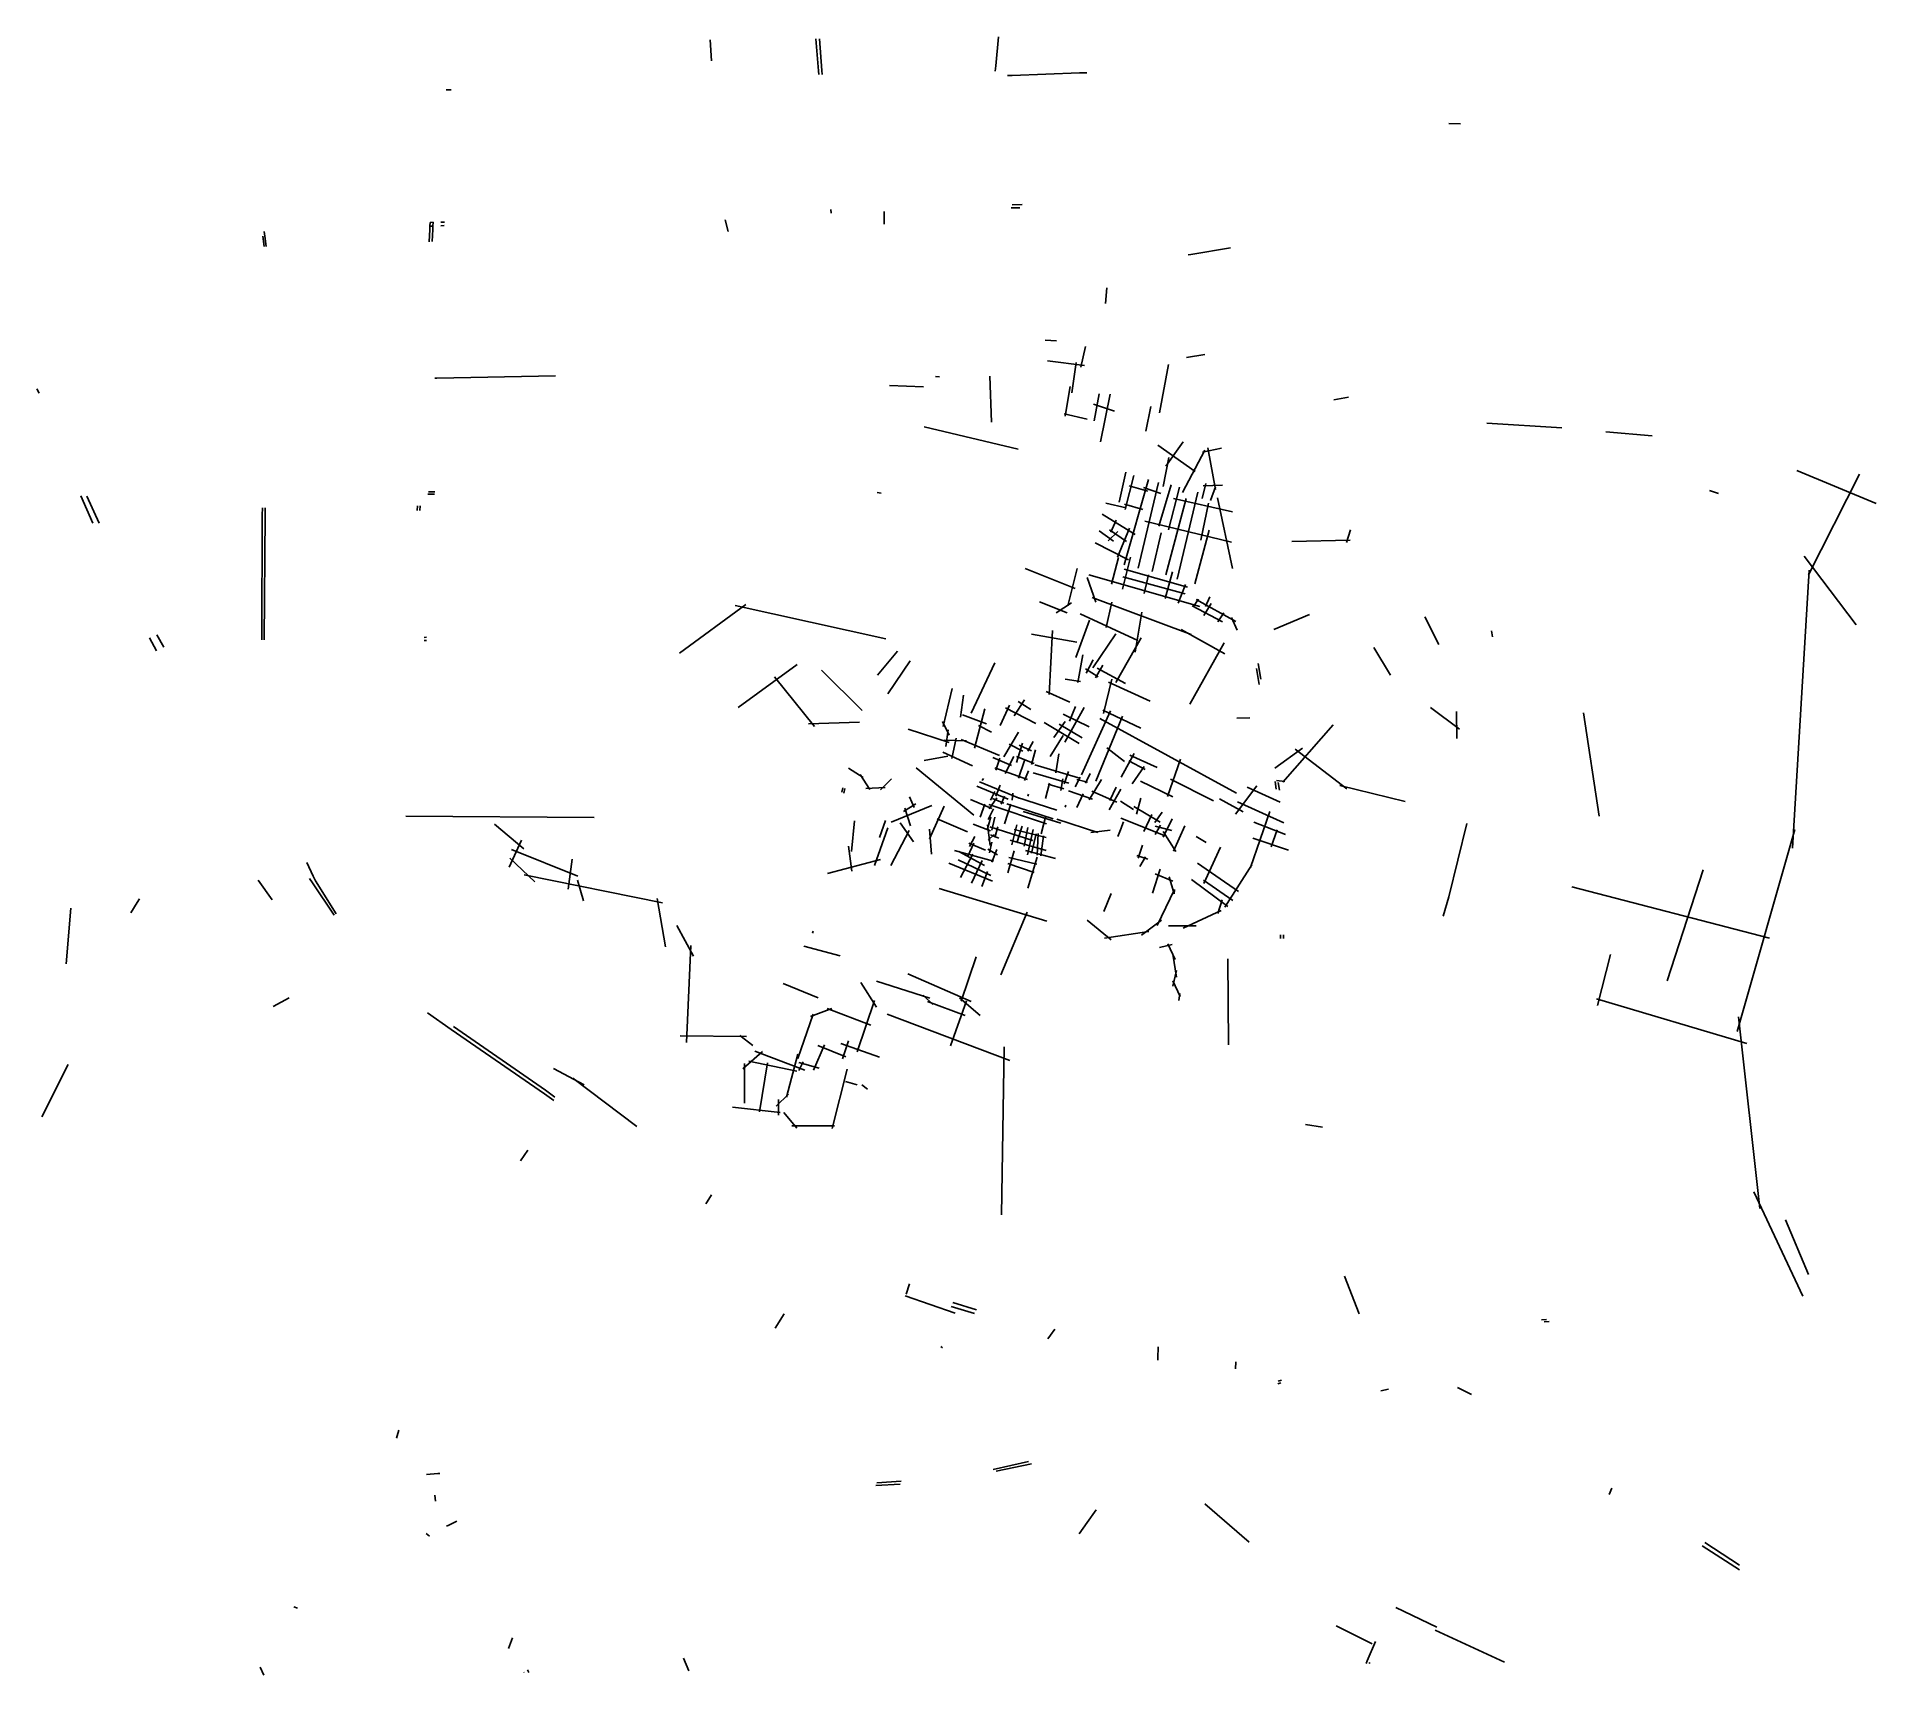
# Model space of a CAD drawing. Header units: inches. Extents: x 5764 to 14719, y -1761 to 6215.
import ezdxf

# ---------------------------------------------------------------- set-up
doc = ezdxf.new("R2010")
doc.units = ezdxf.units.IN
doc.header["$MEASUREMENT"] = 0

msp = doc.modelspace()

# ---------------------------------------------------------------- linework, layer by layer
for points in [[(9041.71290099458, 6199.6476828446), (9048.75754781463, 6096.9343812046)], [(9557.09400177584, 6205.12725366041), (9569.99993149587, 6049.17948403949)], [(9586.46408418589, 6050.13379577961), (9574.26911200606, 6205.30986077473)], [(10432.7259851454, 6072.48824289156), (10446.5723623952, 6214.58426062524)], [(9569.99993149587, 6049.17948403949), (9570.93501522602, 6030.51159272151)], [(9587.96689731465, 6030.8907022755), (9586.46408418589, 6050.13379577961)], [(10429.9652617762, 6047.84606227971), (10432.7259851454, 6072.48824289156)], [(10511.8518792058, 6026.49826128682), (10489.2985503657, 6026.13222460722)], [(10840.9568217846, 6038.73435084236), (10511.8518792058, 6026.49826128682)], [(10875.8888779955, 6039.32262469031), (10840.9568217846, 6038.73435084236)], [(7781.9862703851, 5956.62467370968), (7756.76127376617, 5955.87953190733)], [(12638.2767923346, 5792.26318463165), (12695.0497326462, 5790.82521114865)], [(9629.77849805565, 5374.09458517743), (9631.4928182161, 5356.82643566181)], [(10507.2432522851, 5382.1992512396), (10549.2663600559, 5381.58486507455)], [(10560.854719056, 5397.62427575229), (10513.120921396, 5396.00334005238)], [(7677.98047012486, 5292.98286175489), (7677.42387267598, 5275.93705020047)], [(7678.55933148623, 5310.60386383667), (7677.98047012486, 5292.98286175489)], [(7677.98047012486, 5292.98286175489), (7692.66351096542, 5293.50573978847)], [(7693.58746274584, 5311.57118961349), (7678.55933148623, 5310.60386383667)], [(7691.75069114589, 5275.85861860676), (7692.66351096542, 5293.50573978847)], [(7692.66351096542, 5293.50573978847), (7693.58746274584, 5311.57118961349)], [(7730.7013809646, 5294.68221544329), (7747.88911035494, 5295.28352526663)], [(7749.33626373508, 5312.86531476205), (7731.42495766492, 5312.56465941336)], [(9115.58263813541, 5323.42747263744), (9129.80926905596, 5266.45990303153)], [(9889.97667583474, 5363.41473508341), (9889.97667583474, 5348.26426614722)], [(9889.97667583474, 5348.26426614722), (9889.97667583474, 5302.01558292744)], [(6865.22573590488, 5243.38798251044), (6870.8028423863, 5193.16585691733)], [(6874.77694820636, 5244.3683748417), (6871.82698170491, 5266.59062225226)], [(6880.77706876607, 5194.18546073831), (6874.77694820636, 5244.3683748417)], [(7677.42387267598, 5275.93705020047), (7675.15295506478, 5217.29650356987)], [(7689.37958598533, 5217.71480339341), (7691.75069114589, 5275.85861860676)], [(11370.0360976255, 5153.28372838529), (11382.2144499256, 5154.72162652056)], [(11576.1107389855, 5186.93058926327), (11382.2144499256, 5154.72162652056)], [(10967.5604786652, 4915.82371850865), (10973.5605992249, 4992.33171397675)], [(10728.7579070164, 4733.86916761467), (10673.5768354258, 4738.10428571649)], [(10846.7939087588, 4606.84976631979), (10869.5536342361, 4707.41128188901)], [(11361.3420453949, 4654.08190943202), (11450.787256256, 4667.33617853973)], [(10685.339604186, 4637.05363827531), (10864.5751717396, 4614.66715450887)], [(10802.92812254, 4481.55307204398), (10824.3893718339, 4629.59157284582)], [(11228.9957150992, 4383.46012972447), (11274.0864651165, 4619.5465179382)], [(5764.39683614508, 4501.29677534051), (5776.09810187505, 4479.90856057167)], [(7711.98857456469, 4552.4532547355), (7701.40209099487, 4552.21797394653)], [(8288.76825221465, 4564.94928535534), (7711.98857456469, 4552.4532547355)], [(10081.1790332256, 4509.93286172015), (9915.24620024511, 4517.33111186366)], [(10139.3991269062, 4560.54430238664), (10159.0692809357, 4559.01497632725)], [(10404.1452702739, 4563.31496636418), (10412.2491008932, 4338.22173537291)], [(10794.4276161809, 4512.19333554409), (10770.1095737145, 4367.41339742835)], [(10908.419850442, 4426.64161926613), (11010.251971702, 4392.21843327937)], [(10936.7905360633, 4476.2514034902), (10912.4724935971, 4344.63335633353)], [(10989.9865723906, 4475.74515480117), (10943.0194369471, 4242.67843508808)], [(11163.6386297459, 4295.3724931422), (11186.9934589176, 4415.16768788028)], [(12078.4288092351, 4446.99563292734), (12150.2744085959, 4459.72683425661)], [(10542.453607226, 4206.56926588988), (10083.6391939653, 4315.63237230334)], [(10765.0437697709, 4378.55029363127), (10878.0213875524, 4353.74525778025)], [(12823.1673345959, 4334.10156895214), (13187.9501739761, 4311.50196839491)], [(11221.5724199235, 4226.92406787816), (11403.8700330507, 4098.69251110015)], [(11260.1125613928, 4125.23908843793), (11344.8774360038, 4242.20150915102)], [(11438.291297434, 4193.08158737229), (11531.9300630912, 4212.90721746359)], [(11464.7368319876, 4213.30479948339), (11502.1393511058, 4011.314447337)], [(13401.8617074846, 4291.41201748041), (13627.8291418462, 4272.32855545956)], [(11248.0033975692, 4026.02268224745), (11275.4511752307, 4167.18413527007)], [(11342.2964962358, 3995.59285261465), (11449.8764125739, 4202.72934773803)], [(11066.645432846, 4095.05936463107), (11033.8538143003, 3949.62713902223)], [(11057.9476803852, 3644.04812837893), (11176.4416384095, 4059.73234793544)], [(11105.1899413877, 4079.53900448128), (11061.8372861719, 3913.99913290155)], [(11126.5412860272, 3627.55982993502), (11225.0828182598, 4044.8685874482)], [(11286.0442370981, 4032.9034672401), (11226.1709471243, 3832.76044847007)], [(11436.7555436522, 3967.33089428459), (11455.7566755138, 4040.85913232836)], [(11442.9742547005, 4028.77700859023), (11535.9077381707, 4032.22904394398)], [(14331.8151875663, 4103.87803855777), (14718.7086853178, 3943.00163445878)], [(14636.5946236327, 4086.39966601675), (14389.1301009795, 3595.05843411642)], [(5979.07806138531, 3979.66257919552), (6037.76569693559, 3846.94504136353)], [(6067.44347318471, 3847.54627965338), (6007.56471908488, 3978.21174936177)], [(7668.64076485508, 3987.53104671737), (7700.81209769496, 3988.13229195349)], [(7701.46888268576, 3999.54288651649), (7670.48866839544, 3998.83707623364)], [(9874.43647492514, 3992.8899726923), (9854.71066115634, 3995.85698882019)], [(11066.8790712176, 3921.55577858014), (10967.8433319624, 3944.58563802298)], [(11082.0044263549, 4028.42858530168), (11172.3970015539, 4003.59968877997)], [(11152.1461591505, 4020.39472620806), (11237.0573306855, 3991.56959855271)], [(11359.7145643649, 3967.68132991885), (11260.6984769351, 3595.25851877715)], [(11327.4717412463, 4021.57453575934), (11274.1301358402, 3815.44881314633)], [(11297.5354601821, 3966.64382195816), (11584.927397626, 3902.4675294584)], [(11416.4406508541, 3997.34158105042), (11316.1886819451, 3573.80921316304)], [(11468.3251097811, 3943.74102777406), (11430.5113580152, 3764.4867325945)], [(11478.0243775045, 3957.90707925032), (11503.1466891314, 4024.70143353939)], [(11512.4747557037, 3970.35889964609), (11584.8859104385, 3626.47632550058)], [(13907.5638902562, 4006.60099160153), (13950.611137355, 3991.64827012358)], [(6862.27576939599, 3885.35899965972), (6859.20335144573, 3280.01669138152)], [(6862.49840837554, 3921.211265427), (6862.27576939599, 3885.35899965972)], [(6871.78245390603, 3279.99055180553), (6875.61184439459, 3885.8426058967)], [(6875.61184439459, 3885.8426058967), (6875.92353896634, 3921.85171881964)], [(7617.33361154632, 3931.36703034019), (7616.13136104518, 3909.36941897491)], [(7628.9219705353, 3909.36941897491), (7630.04629739583, 3931.36703034019)], [(10950.9631415795, 3890.60906357382), (11111.8737456429, 3791.48896250018)], [(10993.6418119604, 3803.01452890615), (11019.5953230276, 3862.37125339243)], [(11059.6763131964, 3939.54787423724), (11148.6284823602, 3913.63921049458)], [(11158.6778437182, 3856.14678058436), (11581.0567158195, 3754.44369003258)], [(10935.9673429225, 3810.50620456558), (11005.7531593202, 3759.7936548838)], [(10979.7996482531, 3760.94615402882), (11027.0928584334, 3807.04841965262)], [(10986.7207301068, 3815.11648862361), (11069.195075262, 3758.64086826082)], [(11084.1901460737, 3822.03177097155), (11025.3627699313, 3681.99579416559)], [(11194.0110983805, 3611.11264083948), (11238.1236241881, 3800.5094459554)], [(11470.865290207, 3813.21683425835), (11401.0045057336, 3551.70417032024)], [(11874.3951501341, 3757.75141144998), (12157.1732756241, 3764.3222952009)], [(12140.3673254716, 3752.64062826219), (12160.0963027272, 3814.69993305835)], [(10915.7812787591, 3751.72558591282), (11079.5763341198, 3669.31772861461)], [(11030.5814214079, 3680.00098459533), (10996.4199978302, 3550.50682461332)], [(11050.307487282, 3525.96540605242), (11088.1547199361, 3681.2549634605)], [(14367.693598429, 3686.33096181508), (14620.9634159465, 3352.40231206361)], [(10575.1401722741, 3626.05373289814), (10819.13869516, 3528.41701810248)], [(10783.2901259585, 3444.64594031399), (10828.9675193636, 3626.63156359946)], [(10878.3103421739, 3582.07506697107), (10920.0260730983, 3461.83827228396)], [(10885.5305684846, 3595.70209727075), (11425.4251744004, 3440.99727003498)], [(11050.9232444855, 3586.57553444797), (11354.5206596317, 3502.91024854907)], [(11057.9425854674, 3622.48354410252), (11366.7899494421, 3534.92983130529)], [(11155.7235192631, 3504.52961190249), (11176.2516707616, 3596.29142709047)], [(11257.8227597827, 3480.2397365573), (11292.9369329814, 3610.32581366063)], [(14392.9148970294, 3617.74734469765), (14311.5439654918, 2265.93168006127)], [(11321.3549285533, 3457.64483126922), (11356.5127724757, 3548.98175403109)], [(8893.52180639619, 3214.68312014407), (9216.58544661081, 3451.48504100234)], [(9164.70681044704, 3445.5943301068), (9898.08455750835, 3284.19212881738)], [(10645.6800365003, 3463.71119119885), (10780.3991240527, 3411.13750919857)], [(10726.6273620186, 3411.13750919857), (10800.6361373935, 3459.08912054449)], [(10843.6670849452, 3406.49387769715), (11124.4188888577, 3275.38322914136)], [(10902.3772779792, 3485.88580370817), (11384.512256946, 3304.72897938377)], [(10998.1544534046, 3462.89619117987), (10969.9307925529, 3339.20707366109)], [(11143.3712550778, 3413.32952864998), (11110.8758696074, 3219.32675164548)], [(11389.0729361861, 3444.40819604037), (11535.6719162629, 3366.32918187644)], [(11393.0804529267, 3439.73667917674), (11419.4612092402, 3477.77518799901)], [(11408.1075489358, 3475.4394295672), (11602.125656446, 3367.6636545707)], [(11445.5086123631, 3398.36141366296), (11481.908160528, 3456.08641324349)], [(11453.1895648084, 3441.73867569602), (11475.2294511907, 3489.11993076763)], [(11514.3001919525, 3367.33018013608), (11543.6869497441, 3411.0409166037)], [(11785.7013660853, 3329.69816515042), (11960.1295148102, 3402.89925327478)], [(10708.7165425576, 3323.97246660438), (10692.3749577665, 3012.58985088771)], [(10822.0289692205, 3193.22202793352), (10889.7098567382, 3375.72137433506)], [(11335.7058561911, 3329.45869600907), (11547.7235803005, 3211.31301600917)], [(11579.7495054915, 3388.1930307101), (11607.5430097151, 3325.62460244534)], [(12520.7662587705, 3391.13076799194), (12588.8947712056, 3256.82250207773)], [(12846.1993372461, 3323.19934929203), (12849.9953318762, 3294.22355980839)], [(6313.87142994464, 3288.70810385834), (6347.77934684628, 3225.59421358345)], [(6382.52215992496, 3243.85264022969), (6348.64763887622, 3303.77759012667)], [(7650.45116005489, 3275.19394036703), (7661.01537973457, 3275.97812739475)], [(7661.50518549629, 3291.91020475835), (7650.94096581475, 3291.13908650488)], [(9955.05883927713, 3223.98504452291), (9857.14179839263, 3106.9714527328)], [(10606.0066397522, 3307.1682298815), (10826.6646165362, 3267.33327128191)], [(10904.531700346, 3142.21251351817), (11016.640270727, 3307.80499356479)], [(11017.9482089004, 3071.80743604095), (11139.935824817, 3288.35653455812)], [(11376.7679819515, 2965.60215314449), (11544.4613772435, 3264.27479325654)], [(12273.4749633211, 3241.98116487142), (12354.4011813229, 3106.8314509659)], [(9178.79716943379, 2950.28877712646), (9466.28954954201, 3159.47441515472)], [(9906.61781691015, 3016.79191624129), (10016.0733908291, 3177.76951258251)], [(10313.0488685787, 2923.02925444586), (10427.9501817372, 3167.95616491133)], [(10857.048522518, 3205.47951322782), (10832.94883367, 3071.94168824865)], [(10869.1576863417, 3138.17459808022), (10931.6504918893, 3098.49114036601)], [(10907.1206464133, 3182.52641040052), (10872.6615340693, 3116.5821284416)], [(10918.2173772936, 3094.40607854247), (10954.4284135015, 3155.68171841739)], [(10926.9784523038, 3140.50891912222), (11064.8134459888, 3066.97780629882)], [(11702.157798406, 3138.99448998546), (11715.0151995963, 3061.45257992664)], [(11723.4532169963, 3088.36282108206), (11710.7627950462, 3164.14049777709)], [(9354.84259062447, 3099.84113687009), (9550.43429987703, 2857.3842370442)], [(9584.25800319179, 3131.43381485448), (9782.79093568236, 2935.26431645919)], [(10770.5077051453, 3088.36012954806), (10845.3636925592, 3075.95488058194)], [(10956.646886263, 2921.30093694531), (10998.0008780264, 3087.10270094738)], [(10981.9759059818, 3072.64025969349), (11184.0963884206, 2980.70020816976)], [(10176.491971406, 2856.92513474071), (10219.8118735792, 3042.38205440331)], [(10275.0749908261, 3009.49831289682), (10260.725518879, 2903.55722224637)], [(10453.5572383967, 2862.02441881009), (10499.7106426896, 2961.20632764528)], [(10521.8385983646, 2909.40423649189), (10573.0498003019, 2987.10722948297)], [(10541.4380191402, 2979.52643565566), (10604.0298116615, 2940.35900088115)], [(10677.247419093, 3028.28700998338), (10792.4529716263, 2975.9628588531)], [(9520.286215803, 2870.60908567667), (9769.55506718846, 2877.9564473998)], [(10173.5245457337, 2881.14400302956), (10205.6771160234, 2815.40699268039)], [(10271.0980435921, 2914.62713608443), (10387.7258060257, 2869.80615973205)], [(10329.4122887315, 2751.77805821807), (10380.2493781362, 2943.51148419973)], [(10479.4787242664, 2947.93979470845), (10628.054532434, 2872.13214391319)], [(10667.5648918138, 2876.88386712788), (10839.1216904584, 2773.91501111456)], [(10715.5772132435, 2803.75263614801), (10770.616154109, 2882.14931345859)], [(10741.9252165143, 2869.27835019591), (10853.7593891815, 2802.58260084741)], [(10761.2473281945, 2916.66736717249), (10887.7199274304, 2856.4070994553)], [(10863.0728988459, 2949.69657252717), (10768.8591353273, 2780.93579787418)], [(10791.6945567256, 2883.9046538875), (10821.5558697142, 2954.11050913791)], [(10850.0983268486, 2621.917651314), (10991.1285618142, 2933.41870795057)], [(11048.9311316415, 2907.06014119921), (10919.6293973584, 2591.69969293836)], [(10939.9566635281, 2895.52652541036), (11603.9168839612, 2532.6752929748)], [(10954.0149973176, 2936.71493024955), (11138.7567152784, 2848.53882766713)], [(11670.2536323464, 2900.21456170216), (11605.9220986257, 2897.45692267449)], [(12690.9241385673, 2843.63847834664), (12549.7687141939, 2949.99842438602)], [(12677.0397598272, 2799.70724628307), (12675.8832134958, 2930.34499359329)], [(13293.7999342905, 2923.41188761173), (13370.5788892359, 2421.03293940501)], [(10005.9192197344, 2843.98546424537), (10206.0272096581, 2779.32563381549)], [(10182.1335010566, 2790.7655317891), (10290.650154417, 2788.27855994989)], [(10190.4083753434, 2760.66601433337), (10201.719820615, 2840.61449767661)], [(10239.1347131049, 2800.77206465002), (10218.8525733496, 2701.34033746686)], [(10264.2672145673, 2794.24717737286), (10450.4376930371, 2716.65543835261)], [(10349.3487019247, 2861.83813309146), (10412.6465044784, 2829.9654515732)], [(10471.5190070353, 2709.81863748789), (10542.9162731358, 2829.48421346676)], [(10533.0568794258, 2681.95656100137), (10562.8643318552, 2776.11163021333)], [(10588.108193663, 2737.25064694503), (10615.5123006008, 2784.5683693873)], [(10698.0113924993, 2711.89969044644), (10760.6621404976, 2813.11349350883)], [(11830.7491732243, 2586.3939996931), (12075.3736431493, 2865.37037479627)], [(10084.3416495801, 2691.38986280834), (10199.6534675409, 2712.40938887099)], [(10175.1177993017, 2733.0063223312), (10319.631502324, 2665.87418143812)], [(10418.7443931912, 2706.32233052817), (10509.801491235, 2667.24200157583)], [(10432.8005434443, 2644.03821796668), (10451.744903365, 2703.26931458409)], [(10478.6344236091, 2629.38287900109), (10521.412808809, 2711.2074435167)], [(10498.4420081674, 2770.58716623986), (10563.8265434664, 2737.44066987716)], [(10533.5714661195, 2710.66037295724), (10620.0809861403, 2676.46860672894)], [(10573.3576789037, 2691.66727904056), (10544.0240538259, 2606.17909539194)], [(10546.5220192188, 2767.03422612185), (10606.8582188635, 2738.45144238748)], [(10607.3931852282, 2673.01082181599), (10626.6170377804, 2744.46806862991)], [(10739.5822821902, 2724.0306854379), (10724.3048073655, 2631.82557923434)], [(10973.1129326165, 2753.7843669068), (11059.5103644466, 2687.42352938262)], [(11043.1600455107, 2610.35988737643), (11106.0473432621, 2726.63811054273)], [(11080.1869964055, 2690.81490688666), (11159.5316063656, 2647.35743850254)], [(11085.4769767307, 2717.2418933927), (11218.3051219488, 2657.92829060054)], [(11332.325014335, 2697.86214161868), (11268.8496175051, 2515.81039840216)], [(11791.2184341735, 2654.20660091954), (11925.6456557227, 2751.48799295561)], [(11890.3640780833, 2747.47163836472), (12141.3906760959, 2554.6518331691)], [(9715.61735640443, 2655.3205780178), (9787.67623396835, 2609.76912016689)], [(9772.48027782782, 2623.48354376666), (9819.04855399544, 2550.01337627095)], [(9871.98984443478, 2548.54378893517), (9925.9108147748, 2602.42204592173)], [(10044.6318605621, 2656.04157274356), (10326.4077429442, 2425.85538219806)], [(10367.2255967653, 2595.07448400458), (10372.8917588464, 2604.0790649745)], [(10428.4834274331, 2656.89769552138), (10586.8024390257, 2598.85156964813)], [(10572.1356264869, 2593.9664566596), (10592.3027666699, 2642.20612092223)], [(10614.9140116867, 2631.21497604548), (10788.4723851654, 2581.75381792721)], [(10623.4698342957, 2670.29530499788), (10834.9169276159, 2606.78969858075)], [(10759.1380322421, 2601.90458559222), (10749.9715473474, 2545.11618920806)], [(10787.249604903, 2637.93189860048), (10765.2497500174, 2578.70080198313)], [(10843.1968968206, 2610.2184482197), (10819.7158765576, 2564.42953357316)], [(10827.2905635753, 2599.62258553907), (10878.7972707427, 2586.37790092733)], [(10869.7079374597, 2582.21522005438), (10891.6735836118, 2629.13967264618)], [(10888.0161605058, 2500.97366084327), (10946.9490742304, 2599.49350793468)], [(11097.2316798473, 2577.4732710903), (11154.8297251189, 2662.03893796256)], [(11283.5433603236, 2601.55098770041), (11493.3644470331, 2495.8436166321)], [(9688.88914766558, 2558.72950136702), (9683.77958304458, 2537.32247499231)], [(9692.36231578537, 2533.15346751962), (9697.77244303585, 2555.7497665048)], [(9800.42153466656, 2554.91142576776), (9893.55808700167, 2560.29905023181)], [(10012.8140991538, 2515.55770527461), (10035.1101871149, 2462.72673049936)], [(10340.0351922602, 2566.61264120776), (10493.3812991414, 2503.67480376334)], [(10354.2820380067, 2588.71567170485), (10546.2468936598, 2508.54496789788)], [(10400.0242096519, 2456.47149754944), (10437.8918219769, 2510.79275807372)], [(10407.1476325251, 2498.05518458487), (10428.5186289902, 2540.76319792506)], [(10433.7678499733, 2518.65987994999), (10454.0135974588, 2571.10822155938)], [(10458.5131376859, 2480.07315065642), (10475.3845939239, 2518.28529616707)], [(10511.7528447369, 2499.55380719469), (10515.5027042079, 2533.27037235373)], [(10533.162417008, 2513.45422903512), (10730.0526024437, 2450.08718699514)], [(10589.319112845, 2517.91503855487), (10592.4694544359, 2528.00428784493)], [(10694.9704544423, 2581.75381792721), (10675.4147043905, 2507.25706663332)], [(10688.2488022267, 2576.25810174987), (10763.4163074694, 2554.27552451839)], [(10787.5290975345, 2543.6279158048), (10904.2609418594, 2503.23841221875)], [(10827.9507193478, 2462.84919611068), (10857.794564047, 2528.90645690821)], [(10900.8604481777, 2542.87299867964), (11021.7482897036, 2488.89469936269)], [(10984.7264337266, 2452.2797814025), (11041.0150851341, 2552.30975022214)], [(11019.481779146, 2561.74650176463), (10987.7484478034, 2497.57653378003)], [(11139.0798786335, 2508.08471568261), (11117.2175865272, 2431.02136115433)], [(11137.7850416771, 2591.56745307636), (11295.2980634403, 2514.63605093217)], [(11598.9748137344, 2430.87388496043), (11703.2408499926, 2569.22869065142)], [(11656.5299161277, 2562.56121430569), (11816.6828331357, 2489.21638720087)], [(11792.6494124758, 2589.72924242861), (11798.2821787151, 2552.95299847977)], [(11798.5529322111, 2594.80502987135), (11839.8472406521, 2589.87162058538)], [(11813.566344796, 2547.98677646642), (11807.5216964448, 2584.9982481738)], [(12107.8959588992, 2570.2705107815), (12425.2059812725, 2493.07175413368)], [(7561.59020956268, 2421.18961489364), (8478.04800354992, 2413.84167821461)], [(9922.99288258934, 2391.43622090272), (10121.7463522344, 2473.54740094533)], [(9983.51104358258, 2444.26748315594), (10043.3916120104, 2480.54921415955)], [(9990.51801119268, 2459.54406199494), (10017.9104726041, 2373.61373724253)], [(10181.1414477843, 2469.77971479058), (10109.6138973581, 2310.88662114338)], [(10309.6658431864, 2502.17618115345), (10413.5213746423, 2457.59524889837)], [(10380.1525746988, 2479.69856687344), (10357.2814888762, 2416.38585816801)], [(10395.8995098028, 2404.77261098405), (10421.3952061169, 2457.2206651154)], [(10398.1900392583, 2477.47061267693), (10679.429499585, 2383.67489091598)], [(10416.5208255118, 2506.67176150507), (10471.6354622983, 2483.44469218113)], [(10505.5246716986, 2478.59177672421), (10474.8576338586, 2382.92744821781)], [(10486.4543945247, 2480.89849988197), (10711.5958989371, 2407.6557274533)], [(10566.0978670663, 2443.59203104669), (10748.8176792546, 2387.47434428701)], [(10676.091600607, 2422.11816870718), (10654.0262396359, 2334.67513492488)], [(10770.0240422564, 2464.99889261223), (10773.2745713855, 2475.06196020165)], [(11040.4073342298, 2494.63017215941), (11103.7240607638, 2453.87212182756)], [(11105.0720304339, 2467.42929498275), (11233.2092120863, 2390.97251895192)], [(11193.1282219174, 2428.59418473096), (11154.2620057114, 2346.67618987802)], [(11207.0955750325, 2389.75907447923), (11242.9252202538, 2440.12320087245)], [(11521.400323773, 2505.88550928218), (11637.3446393815, 2442.54232791293)], [(11609.8182544175, 2490.88318441785), (11835.1686504581, 2388.12389983796)], [(11672.8969755076, 2171.10506233276), (11766.554665145, 2444.33417804283)], [(7992.47759432241, 2382.38756460737), (8135.80782073375, 2261.54994098214)], [(9744.7624695251, 2398.56739919929), (9730.67647761083, 2248.22993714461)], [(9907.1374985216, 2363.74461884698), (9841.99679142982, 2180.602759203)], [(9866.89128744823, 2316.48726677644), (9895.41918767476, 2399.59369551949)], [(10011.2354024937, 2350.34383370244), (9922.46519467851, 2181.24096027605)], [(9967.80850704759, 2387.99309736578), (10032.9492141395, 2296.74126808031)], [(10109.6138973581, 2358.10775099084), (10120.4704392583, 2235.58809381671)], [(10147.9320459822, 2407.88168513047), (10294.8185249897, 2344.70725332427)], [(10322.9482937856, 2381.7691995136), (10406.521685486, 2348.90788128803)], [(10408.4562985438, 2416.94988992717), (10391.8192085228, 2359.73257642548)], [(10392.9793940812, 2378.67622413294), (10404.9742861779, 2278.15955512557)], [(10394.914007139, 2304.06189435307), (10425.0933885649, 2332.28389324661)], [(10404.1998586785, 2368.62455723219), (10613.5201877567, 2302.5155504017)], [(10407.6825988898, 2330.73754929524), (10448.3080174136, 2314.50021911116)], [(10428.1889150265, 2415.7902038332), (10414.2601377174, 2353.16054276272)], [(10442.1176923357, 2369.01121508953), (10428.1889150265, 2317.2062491565)], [(10534.9769355757, 2379.44953984761), (10510.9878792276, 2280.86558517092)], [(10522.3022358808, 2355.2022112406), (10678.1907067239, 2317.35315039451)], [(10560.4245940938, 2372.42846561002), (10534.685797418, 2290.90747782099)], [(10588.5914830047, 2365.14981111954), (10571.3510091518, 2275.37964324426)], [(10615.5348529259, 2355.97850393638), (10587.4600773549, 2233.17164241144)], [(10629.6274063308, 2335.06466756179), (10607.2883754914, 2240.68479058443)], [(10639.5828756329, 2335.79256175866), (10634.969063679, 2230.25221538561)], [(10730.6210496966, 2407.07070980297), (10929.661290427, 2340.9757893926)], [(10895.6934737241, 2342.1665231064), (10989.8504653019, 2352.28919706342)], [(11042.6232113058, 2362.08163344156), (11026.8158436159, 2321.29396738153)], [(11042.2837196562, 2410.62968695816), (11257.2943440265, 2325.43501830759)], [(11046.4414698447, 2371.93551494455), (11042.6232113058, 2362.08163344156)], [(11054.5677926654, 2392.91097891744), (11046.4414698447, 2371.93551494455)], [(11208.9173720542, 2332.11313133786), (11233.8162351451, 2377.6229048844)], [(11208.9173720542, 2372.16168606235), (11289.6863754508, 2350.92396422743)], [(11247.2857420106, 2319.13810105337), (11291.3997235087, 2408.40719484293)], [(11247.9153282766, 2346.06903642474), (11309.2363027396, 2248.77672022616)], [(11353.0904434321, 2373.54847974546), (11297.3440368434, 2251.00467442267)], [(11688.785112618, 2391.69380115566), (11843.5228598929, 2331.42232179799)], [(11773.6678981826, 2272.04633628833), (11802.007286452, 2354.37341227953)], [(12637.5198197963, 2028.32204654667), (12725.8852315957, 2385.94529123645)], [(14322.7134809116, 2356.42600491992), (14041.7054374853, 1373.12852879667)], [(8064.14270752808, 2173.15909236297), (8124.60991934373, 2304.06678147841)], [(8075.34060891822, 2258.19306083344), (8398.95304456004, 2128.40452341957)], [(9716.18580365728, 2274.40710530273), (9732.79014063557, 2153.16327531886)], [(10232.0680621724, 2253.17369563721), (10421.3813770544, 2201.69070502033)], [(10253.146464789, 2249.27348214248), (10378.4443215586, 2180.6292071754)], [(10325.3589177312, 2289.44622734608), (10296.4736454162, 2225.87220117426)], [(10301.938308636, 2289.83604746097), (10383.5188596471, 2255.12394612352)], [(10331.6038312135, 2321.81797060429), (10304.2805151145, 2273.06515818153)], [(10393.6679358241, 2259.80437480396), (10440.8985513004, 2232.50259286305)], [(10413.9653603327, 2294.51647614135), (10402.2550557851, 2242.6430904537)], [(10412.7942570935, 2196.23034863215), (10437.7760945592, 2257.85412431759)], [(10522.8779615876, 2251.54657037882), (10490.8702325313, 2145.85012347304)], [(10502.3912972765, 2303.28110421146), (10678.6761796019, 2254.51420536858)], [(10576.9357668617, 2254.02894257067), (10723.111140919, 2215.45227500569)], [(10665.3209444634, 2325.60233048076), (10652.2088096865, 2228.55379559298)], [(11147.5854799103, 2278.98059218173), (11125.6613209456, 2216.24772652332)], [(11408.1296273752, 2321.13714226981), (11457.0990713763, 2292.05918795237)], [(11527.3781179958, 2269.64503288141), (11445.9467752904, 2093.17582418647)], [(11683.3386455331, 2313.63836018456), (11857.1335687649, 2255.57902373554)], [(7110.17314344481, 2128.70118501544), (7079.03708186583, 2194.95892679825)], [(8189.55629171536, 2101.55149457551), (8066.38228780613, 2215.67622033716)], [(8351.92258656712, 2065.7478394208), (8369.83850094583, 2211.20076344285)], [(9613.36526835198, 2141.67709339352), (9872.01313548745, 2209.31835775526)], [(10204.7534802181, 2192.26286529459), (10417.4874041954, 2105.28755815461)], [(10249.6331550712, 2208.71120430197), (10408.8908222442, 2131.87639475259)], [(10320.2843796427, 2235.62287865003), (10260.9533344874, 2121.73560968402)], [(10314.4295912916, 2094.82393533597), (10367.1248699877, 2205.59091851505)], [(10365.1822506305, 2077.9857762137), (10392.5055667296, 2151.70029997616)], [(10490.917542482, 2189.71868534118), (10619.6624750386, 2147.48989776167)], [(10496.0051817875, 2220.21722220659), (10632.1843272007, 2186.59063764929)], [(10634.5323564425, 2220.99944973801), (10589.5347706356, 2070.34806175012)], [(11119.6820710321, 2228.69465979381), (11172.4996277544, 2210.77098389139)], [(11161.5375482721, 2223.21820463979), (11134.6305597386, 2175.42154391477)], [(11233.4639579743, 2163.70422970894), (11196.3307416519, 2046.42270845931)], [(11414.749138158, 2191.97739967948), (11614.6264010917, 2054.60634357052)], [(11547.5314291164, 1978.22718658904), (11679.2299582827, 2184.38481925579)], [(13700.3525361398, 1619.71198423684), (13875.7538141566, 2159.27936893568)], [(6842.00449012616, 2110.13078598207), (6910.17654628516, 2013.69846556982)], [(7105.83168330626, 2095.93836781703), (7091.9724066949, 2116.78267090995)], [(7212.0861372652, 1939.18251069536), (7105.83168330626, 2095.93836781703)], [(7121.93961361446, 2106.56307709723), (7110.17314344481, 2128.70118501544)], [(7221.48150228546, 1944.73656035023), (7121.93961361446, 2106.56307709723)], [(8811.02635372453, 1998.61569852766), (8136.9272469501, 2135.11770876107)], [(8396.9107103839, 2109.24038011616), (8425.63949593913, 2008.77028253843)], [(10157.4027702517, 2069.41749559093), (10681.3502835803, 1910.16476701468)], [(11208.7084804261, 2140.24804045021), (11294.4996170428, 2104.85030417616)], [(11302.8800289119, 2063.90251839015), (11218.9092336261, 1888.59299578925)], [(11276.5727849831, 2126.17426939937), (11300.8318719725, 2042.07431682368)], [(11300.8318719725, 2042.07431682368), (11302.8800289119, 2063.90251839015)], [(11386.2037696422, 2112.45323380647), (11563.1204217698, 1981.58694151737)], [(11443.7676061802, 2109.2869515458), (11587.4137174926, 2010.60985400982)], [(13237.2135941169, 2076.5719596023), (14198.9659348317, 1826.48050757038)], [(5930.698610686, 1972.41536793852), (5907.55528855533, 1701.61530903535)], [(6221.60983598628, 1949.61105778202), (6253.19117551506, 2000.19878576457)], [(6253.19117551506, 2000.19878576457), (6264.13388146483, 2017.7235424071)], [(8825.58398945432, 1784.91176938894), (8784.15211823385, 2019.87411877583)], [(10958.020398306, 1957.41287140729), (10994.8671497556, 2045.1934205037)], [(11514.2499706203, 1946.64859502477), (11534.2598961982, 2013.43748723262)], [(12637.5198197963, 2028.32204654667), (12611.2484199761, 1933.53698516864)], [(8879.91255321517, 1888.56511042704), (8960.71212611825, 1739.65440149204)], [(10457.4985212064, 1647.78966919408), (10585.820575589, 1953.38937825052)], [(10878.2397411707, 1915.03550610517), (10994.2961449699, 1818.1718195462)], [(11141.7656281381, 1842.20756437397), (11240.0727941538, 1914.51430856221)], [(11273.1839368277, 1886.32019503083), (11407.9044800708, 1887.40571181098)], [(11344.8898093754, 1875.4641647957), (11530.428518043, 1961.53794105048)], [(8948.14296400547, 1791.68331275653), (8926.59655680042, 1319.83337407903)], [(9544.59682370559, 1861.08630661474), (9541.2572389862, 1851.04988297721)], [(10962.2192706012, 1826.51845466118), (11177.9482783756, 1859.26104448893)], [(11228.9978986353, 1781.12884690228), (11291.470324512, 1795.66545747005)], [(11269.6480639025, 1799.94111718162), (11305.5912530053, 1723.83650165278)], [(11819.0098678956, 1844.03223229985), (11819.0432637448, 1826.01113298017)], [(11832.935936196, 1843.36575171951), (11832.8023528049, 1825.67135906679)], [(9498.5658535487, 1787.79919802764), (9675.32310753502, 1740.74451791955)], [(10337.9164343176, 1736.90093758312), (10264.7483203729, 1520.57434700761)], [(11295.3315443284, 1749.75062747666), (11312.8755297107, 1636.87671832263)], [(11566.119144794, 1308.09018685675), (11561.6902055701, 1726.25936590671)], [(13424.963497092, 1746.99256392039), (13362.5172736494, 1499.85552289197)], [(9852.79656138923, 1617.00394184579), (10111.031740186, 1534.56331206003)], [(10004.4642567913, 1653.27934833424), (10313.4681075258, 1519.24044926936)], [(11295.327177256, 1620.0624198711), (11330.4588187442, 1542.57791013026)], [(11312.8755297107, 1669.37063971424), (11295.3315443284, 1592.83854445763)], [(6915.39743040525, 1494.63152443845), (6993.72182412469, 1537.28513352521)], [(9397.41572342324, 1606.59005271434), (9568.15151246311, 1536.15335266141)], [(9757.42625153914, 1273.13142942887), (9842.68242179114, 1524.14166102366)], [(9775.74612011167, 1610.47761717881), (9852.77618171822, 1490.86464966676)], [(10079.1623017547, 1550.1256439921), (10125.770609419, 1503.55450181413)], [(10255.4049690473, 1536.57882004348), (10356.8491487121, 1449.88725365081)], [(11328.316769749, 1557.56126144918), (11324.4613726959, 1523.31401197444)], [(13356.3953660388, 1531.66524673678), (14088.6049212423, 1313.89120462851)], [(7665.79098588624, 1463.15106135042), (7781.89721478545, 1381.72563331149)], [(9544.34077823663, 1457.82078293606), (9469.40982274699, 1241.80064386688)], [(9530.02333148685, 1445.64982850803), (9634.43493682391, 1484.92650490766)], [(9611.32438986667, 1484.39064598864), (9824.79926045519, 1404.01899508707)], [(9903.25953826122, 1457.19781819492), (10501.0469668333, 1231.07397871406)], [(10099.7370353586, 1519.07831169944), (10283.2312263137, 1450.27074925054)], [(10289.4419310626, 1521.2412958768), (10211.7604478283, 1303.6043807558)], [(14047.7553263372, 1444.09026057046), (14152.8620240256, 511.441036030184)], [(7781.89721478545, 1381.72563331149), (8235.34602858522, 1068.73088627489)], [(8241.42407278554, 1086.90767414955), (7793.15161530511, 1397.73363867676)], [(8895.69369705254, 1351.30157410639), (9219.40657535882, 1349.05522132036)], [(9186.81001937867, 1353.54763941444), (9249.75408907083, 1304.13132785802)], [(9296.66809180064, 1274.82381218439), (9200.68857535569, 1190.74513297778)], [(9260.10914549441, 1277.37345421902), (9502.86014137464, 1184.38238327054)], [(9468.90469804348, 1263.00013113301), (9414.34104022034, 1052.80343311652)], [(9545.16251568671, 1185.03265841794), (9598.52886783623, 1307.2863984782)], [(9567.28974351636, 1305.33557303599), (9703.30876294279, 1249.41104792413)], [(9866.19883260527, 1248.57904736226), (9678.79246985563, 1314.79279718542)], [(9686.38781321794, 1239.00635808753), (9716.32482212759, 1328.09549067356)], [(10473.8677641224, 1298.63187446719), (10460.9179388684, 480.890178175934)], [(5916.99518137635, 1211.37562417047), (5788.66539977514, 957.613679784758)], [(8279.11839531944, 1191.90136933623), (8429.07929327223, 1113.16460559796)], [(9209.23493597458, 1217.01975616458), (9209.89218036563, 1024.55814850813)], [(9230.2711235584, 1228.18626259745), (9464.96050385223, 1178.92145192641)], [(9282.20507597213, 981.861921764328), (9321.64920142107, 1219.64701724867)], [(9473.57382624736, 1183.08183297567), (9495.05036029464, 1224.7003048443)], [(9474.22452002985, 1222.09891677665), (9572.49602162116, 1194.78707310715)], [(9708.7348503567, 1189.24507297808), (9636.89869348332, 900.154935734638)], [(8286.46393875615, 1053.87324444525), (8241.42407278554, 1086.90767414955)], [(8374.06509915006, 1145.28883033193), (8684.78957639646, 911.110433344264)], [(9757.58440543548, 1113.53913485486), (9701.53504182608, 1129.92574462056)], [(9808.12345425622, 1092.53973973676), (9780.3603732551, 1112.54600769648)], [(8235.34602858522, 1068.73088627489), (8281.17626294517, 1036.53281819954)], [(9151.38432835124, 1004.85210924857), (9383.44400323578, 979.234373202256)], [(9364.37954882498, 1009.45031923219), (9423.54464523029, 1067.91126239247)], [(9375.55488700781, 1040.97975206515), (9374.24039822584, 966.097205347847)], [(9400.95960264769, 977.860228549456), (9464.22829138557, 902.789096289838)], [(9440.50271507027, 913.98377556284), (9648.10241763655, 913.32545103255)], [(12023.6484878252, 906.970429878624), (11941.1941409858, 920.10301463533)], [(8154.10506420606, 795.102289458679), (8119.78526519635, 743.631006869895)], [(9021.95181442634, 533.318391954934), (9027.61797650554, 543.484398168453)], [(9027.61797650554, 543.484398168453), (9048.49038103619, 577.863332947192)], [(14122.4053335045, 591.783076701802), (14361.1932112132, 83.950384100026)], [(14276.7100127699, 456.223994179978), (14389.4925679858, 189.201240166498)], [(12130.1033168661, 181.31586004555), (12202.1381593554, -0.868470572924707)], [(10012.7064144353, 143.775969807), (9996.2756575963, 94.9729788246914)], [(9991.8785377054, 86.1139829554013), (10234.978041705, 2.03224116744241)], [(10216.0982560648, 34.880889856664), (10328.775844645, 0.137632068654057)], [(10338.3381889055, 17.2021908298484), (10223.0668561852, 53.1606654999196)], [(9358.99383670487, -72.0532880966202), (9402.95390361571, -1.33885619329521)], [(10720.7317717264, -75.933946257981), (10699.0578668753, -105.084574606328)], [(13114.3791225164, -29.1569069326506), (13089.7107233556, -30.7117890595109)], [(13102.0115270859, -40.4722630852484), (13127.0918083547, -38.8781835227855)], [(10164.6241235251, -160.707072629651), (10174.1196760854, -167.449176343216)], [(10699.0578668753, -105.084574606328), (10686.9017784747, -123.795295265096)], [(11221.8030636853, -217.061014691426), (11223.0498419853, -162.758449540066)], [(11221.6583483464, -226.925867604616), (11221.8030636853, -217.061014691426)], [(11600.3895199264, -269.743156474607), (11600.6678186546, -235.575573121721)], [(11805.5513414557, -342.834024477808), (11820.3679656854, -337.895112996513)], [(11823.4403836264, -324.228167616355), (11806.7535919549, -329.781182645413)], [(12344.2152254547, -368.83513920015), (12307.5131893458, -376.034433014749)], [(12681.0680046047, -360.250857713225), (12747.7817754357, -394.326630463416)], [(7518.72680660547, -595.408333355153), (7515.62099280604, -606.200538831356)], [(7527.10916425497, -568.166464658512), (7518.72680660547, -595.408333355153)], [(7716.19645131403, -779.031311478524), (7661.02651168616, -783.199183869699)], [(7726.76067099557, -778.234320043179), (7716.19645131403, -779.031311478524)], [(10591.8460652961, -720.458834869845), (10419.946507605, -759.080379063322)], [(10434.7408679354, -767.74277219834), (10606.9521201963, -732.191644396691)], [(7702.1924593749, -884.364376394602), (7705.34280096576, -913.330156328215)], [(9848.09828339541, -837.054760934843), (9967.78899990604, -830.365289297944)], [(9971.52933479496, -816.633569412923), (9853.84236912639, -824.995417806378)], [(13418.0920892453, -881.098045964784), (13432.1962687264, -850.263843553199)], [(10877.4362189157, -1016.9374568286), (10921.8081679458, -956.06664138945)], [(11450.4199019356, -926.303981306555), (11666.5355613551, -1113.20130659506)], [(7660.12482380518, -1070.70054487005), (7675.89879565523, -1083.77872312168)], [(7770.93224494555, -1029.92423664458), (7759.61105273501, -1035.29401781323)], [(7809.6714277456, -1010.26114914153), (7770.93224494555, -1029.92423664458)], [(10838.6636402758, -1072.7517685616), (10877.4362189157, -1016.9374568286)], [(13871.9861810061, -1130.17282665154), (14053.1466195753, -1246.93936581962)], [(14053.0129110052, -1224.63342193334), (13884.0866096562, -1114.89976617327)], [(7015.05063855485, -1427.56907557283), (7034.09740343527, -1434.88532637298)], [(12379.9933097961, -1430.46944695158), (12579.188406626, -1527.01745156763)], [(12264.2099074258, -1607.66515104013), (12089.5496263655, -1520.45900510537)], [(8080.5896724856, -1578.34827813652), (8060.61895583593, -1629.96630792791)], [(12280.9968866354, -1596.2728629965), (12241.4673354554, -1690.36343648477)], [(12571.162271336, -1541.79354012298), (12909.3050998955, -1696.37045917014)], [(8938.78243350633, -1738.59265564528), (8912.66947031603, -1678.42251808854)], [(12241.4673354554, -1690.36343648477), (12236.0707993547, -1703.52958510775)], [(12251.157777576, -1703.36915129522), (12253.3896529248, -1698.08452738175)], [(6869.8782342358, -1760.5931469496), (6851.0547647255, -1721.70502549648)], [(8135.72621627548, -1745.14257627173), (8136.74441954517, -1747.12144113012)], [(8159.11526913592, -1746.88355201535), (8153.20337632508, -1735.1613728684)]]:
    msp.add_lwpolyline(points)

doc.saveas('drawing.dxf')
